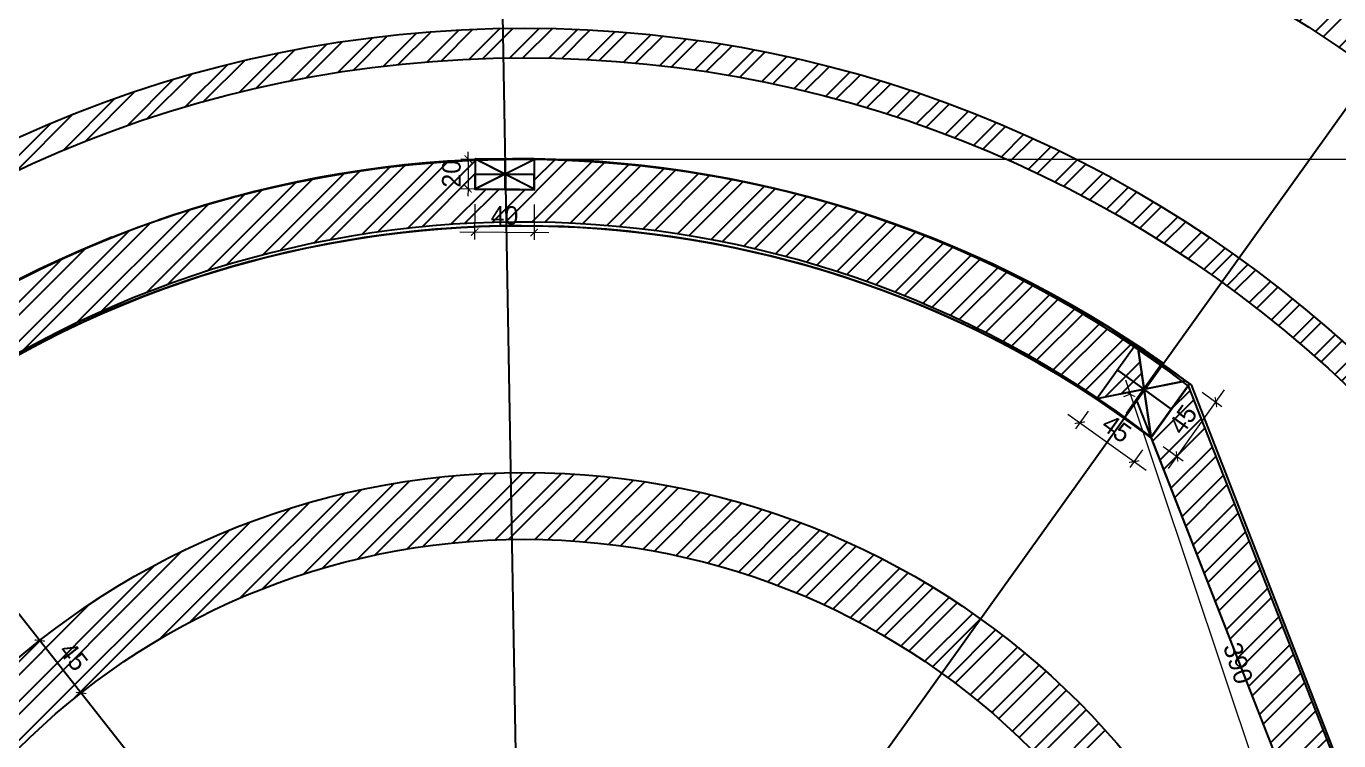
# Model space of a CAD drawing. Header units: inches. Extents: x -291016 to -124071, y 25078 to 137196.
# Drawn here: x -209131 to -208247, y 43090 to 43572 of the extents above; entities that cross this region are included whole.
import ezdxf

# ---------------------------------------------------------------- set-up
doc = ezdxf.new("R2010")
doc.units = ezdxf.units.IN
doc.header["$MEASUREMENT"] = 0
doc.layers.add('DOOR', color=112, linetype='Continuous', lineweight=20)
doc.dimstyles.new('50PEA1', dxfattribs={"dimscale": 0, "dimtxt": 12.5, "dimasz": 5, "dimexe": 5, "dimexo": 10, "dimgap": 5, "dimtad": 1, "dimdec": 0, "dimdsep": 46, "dimtxsty": 'Standard', "dimblk1": 'ARCHTICK', "dimblk2": 'ARCHTICK', "dimsah": 1, "dimcen": 2.5, "dimdle": 10, "dimclrd": 8, "dimclre": 8, "dimclrt": 7, "dimadec": 0, "dimazin": 0, "dimtfac": 1, "dimtdec": 0, "dimtix": 1, "dimtmove": 2, "dimatfit": 3, "dimldrblk": 'ARCHTICK', "dimfxl": 1, "dimtolj": 1, "dimtzin": 0, "dimlwd": 13, "dimlwe": 13, "dimarcsym": 0})
pattern_1 = [(45, (-217502.221, 919.612), (-13.258252, 13.258252), []), (45, (-217493.383, 919.612), (-13.258252, 13.258252), [])]

# ---------------------------------------------------------------- blocks, each defined once
blk = doc.blocks.new('_ArchTick')
at = {"color": 0, "const_width": 0.15}
blk.add_lwpolyline([(-0.5, -0.5), (0.5, 0.5)], dxfattribs=at)
blk = doc.blocks.new('*D497')
at = {"layer": 'Defpoints', "color": 0, "linetype": 'Continuous', "ltscale": 0.2, "transparency": 16777216}
for p in [(-208828.87, 43461.89), (-208788.87, 43461.58), (-208789.1, 43432.7)]:
    blk.add_point(p, dxfattribs=at)
at = {"layer": 'DOOR', "color": 8, "linetype": 'Continuous', "lineweight": 13, "ltscale": 0.2, "transparency": 16777216}
for p, q in [((-208828.95, 43451.89), (-208829.14, 43428.01)), ((-208788.95, 43451.58), (-208789.14, 43427.7))]:
    blk.add_line(p, q, dxfattribs=at)
at = {"layer": 'DOOR', "color": 8, "lineweight": 13, "ltscale": 0.2, "transparency": 16777216}
blk.add_line((-208839.1, 43433.09), (-208779.1, 43432.62), dxfattribs=at)
at = {"layer": 'DOOR', "color": 8, "linetype": 'Continuous', "lineweight": 13, "ltscale": 0.2, "transparency": 16777216, "xscale": 5, "yscale": 5, "zscale": 5}
for p, rotation in [((-208829.1, 43433.01), 179.5496749645594), ((-208789.1, 43432.7), 359.5496749645595)]:
    blk.add_blockref('_ArchTick', p, dxfattribs=dict(at, rotation=rotation))
at = {"layer": 'DOOR', "color": 7, "linetype": 'Continuous', "ltscale": 0.2, "transparency": 16777216, "insert": (-208809.01, 43444.11), "char_height": 12.5, "attachment_point": 5, "rotation": 359.54967}
blk.add_mtext('\\A1;40', dxfattribs=at)
blk = doc.blocks.new('*D498')
at = {"layer": 'Defpoints', "color": 0, "linetype": 'Continuous', "ltscale": 0.2, "transparency": 16777216}
for p in [(-208788.71, 43481.82), (-208833.58, 43462.17), (-208788.87, 43461.82)]:
    blk.add_point(p, dxfattribs=at)
at = {"layer": 'DOOR', "color": 8, "lineweight": 13, "ltscale": 0.2, "transparency": 16777216}
for p, q in [((-208833.43, 43482.17), (-208833.39, 43487.17)), ((-208833.43, 43482.17), (-208833.58, 43462.17)), ((-208833.58, 43462.17), (-208833.62, 43457.17))]:
    blk.add_line(p, q, dxfattribs=at)
at = {"layer": 'DOOR', "color": 8, "linetype": 'Continuous', "lineweight": 13, "ltscale": 0.2, "transparency": 16777216}
for p, q in [((-208798.71, 43481.9), (-208838.42, 43482.21)), ((-208798.87, 43461.9), (-208838.58, 43462.21))]:
    blk.add_line(p, q, dxfattribs=at)
at = {"layer": 'DOOR', "color": 8, "linetype": 'Continuous', "lineweight": 13, "ltscale": 0.2, "transparency": 16777216, "xscale": 5, "yscale": 5, "zscale": 5}
for p, rotation in [((-208833.43, 43482.17), 269.5496749645181), ((-208833.58, 43462.17), 89.54967496451813)]:
    blk.add_blockref('_ArchTick', p, dxfattribs=dict(at, rotation=rotation))
at = {"layer": 'DOOR', "color": 7, "linetype": 'Continuous', "ltscale": 0.2, "transparency": 16777216, "insert": (-208844.75, 43472.26), "char_height": 12.5, "attachment_point": 5, "rotation": 89.54967}
blk.add_mtext('\\A1;20', dxfattribs=at)
blk = doc.blocks.new('*D516')
at = {"layer": 'Defpoints', "color": 0, "linetype": 'Continuous', "ltscale": 0.2, "transparency": 16777216}
for p in [(-208377.87, 43326.91), (-208387.44, 43323.7), (-208219.95, 42968.83)]:
    blk.add_point(p, dxfattribs=at)
at = {"layer": 'DOOR', "color": 8, "lineweight": 13, "ltscale": 0.2, "transparency": 16777216}
blk.add_line((-208260.52, 42944.7), (-208390.61, 43333.18), dxfattribs=at)
at = {"layer": 'DOOR', "color": 8, "linetype": 'Continuous', "lineweight": 13, "ltscale": 0.2, "transparency": 16777216}
for p, q in [((-208387.35, 43323.73), (-208392.18, 43322.11)), ((-208229.43, 42965.66), (-208268.43, 42952.6))]:
    blk.add_line(p, q, dxfattribs=at)
at = {"layer": 'DOOR', "color": 8, "linetype": 'Continuous', "lineweight": 13, "ltscale": 0.2, "transparency": 16777216, "xscale": 5, "yscale": 5, "zscale": 5}
for p, rotation in [((-208387.44, 43323.7), 108.5152456209802), ((-208263.69, 42954.19), 288.5152456209802)]:
    blk.add_blockref('_ArchTick', p, dxfattribs=dict(at, rotation=rotation))
at = {"layer": 'DOOR', "color": 7, "linetype": 'Continuous', "ltscale": 0.2, "transparency": 16777216, "insert": (-208314.9, 43142.52), "char_height": 12.5, "attachment_point": 5, "rotation": 288.51525}
blk.add_mtext('\\A1;390', dxfattribs=at)
blk = doc.blocks.new('*D757')
at = {"color": 8, "lineweight": 13, "transparency": 16777216}
for p, q in [((-208429.69, 43310.38), (-208376.85, 43272.53)), ((-208415.91, 43312.45), (-208424.47, 43300.49)), ((-208379.32, 43286.25), (-208387.89, 43274.29))]:
    blk.add_line(p, q, dxfattribs=at)
at = {"layer": 'Defpoints', "color": 0, "transparency": 16777216}
for p in [(-208410.08, 43320.58), (-208373.5, 43294.38), (-208384.98, 43278.35)]:
    blk.add_point(p, dxfattribs=at)
at = {"color": 8, "lineweight": 13, "transparency": 16777216, "xscale": 5, "yscale": 5, "zscale": 5}
for p, rotation in [((-208421.56, 43304.56), 144.3876412149687), ((-208384.98, 43278.35), 324.3876412149687)]:
    blk.add_blockref('_ArchTick', p, dxfattribs=dict(at, rotation=rotation))
at = {"color": 7, "transparency": 16777216, "insert": (-208396.72, 43300.6), "char_height": 12.5, "attachment_point": 5, "rotation": 324.38764}
blk.add_mtext('\\A1;45', dxfattribs=at)
blk = doc.blocks.new('*D519')
at = {"color": 8, "lineweight": 13, "transparency": 16777216}
for p, q in [((-208361.87, 43273.75), (-208324.03, 43326.62)), ((-208339.17, 43325.16), (-208325.78, 43315.58)), ((-208365.37, 43288.56), (-208351.98, 43278.98))]:
    blk.add_line(p, q, dxfattribs=at)
at = {"layer": 'Defpoints', "color": 0, "transparency": 16777216}
for p in [(-208347.3, 43330.98), (-208329.85, 43318.49), (-208373.5, 43294.38)]:
    blk.add_point(p, dxfattribs=at)
at = {"color": 8, "lineweight": 13, "transparency": 16777216, "xscale": 5, "yscale": 5, "zscale": 5}
for p, rotation in [((-208329.85, 43318.49), 54.40472641644845), ((-208356.05, 43281.89), 234.4047264164485)]:
    blk.add_blockref('_ArchTick', p, dxfattribs=dict(at, rotation=rotation))
at = {"color": 7, "transparency": 16777216, "insert": (-208352.1, 43306.74), "char_height": 12.5, "attachment_point": 5, "rotation": 54.40473}
blk.add_mtext('\\A1;45', dxfattribs=at)
blk = doc.blocks.new('*D774')
at = {"color": 8, "lineweight": 13, "transparency": 16777216}
for p, q in [((-209232.96, 43298.54), (-209115.88, 43149.96)), ((-209218.94, 43296.86), (-209222.85, 43293.78)), ((-209114.24, 43163.99), (-209118.15, 43160.91))]:
    blk.add_line(p, q, dxfattribs=at)
at = {"layer": 'Defpoints', "color": 0, "transparency": 16777216}
for p in [(-209226.8, 43290.67), (-209122.1, 43157.8), (-209122.07, 43157.81)]:
    blk.add_point(p, dxfattribs=at)
at = {"color": 8, "lineweight": 13, "transparency": 16777216, "xscale": 5, "yscale": 5, "zscale": 5}
for p, rotation in [((-209226.78, 43290.69), 128.2376062943688), ((-209122.07, 43157.81), 308.2376062943688)]:
    blk.add_blockref('_ArchTick', p, dxfattribs=dict(at, rotation=rotation))
at = {"color": 7, "transparency": 16777216, "insert": (-209165.59, 43231.21), "char_height": 12.5, "attachment_point": 5, "rotation": 308.23761}
blk.add_mtext('\\A1;169', dxfattribs=at)
blk = doc.blocks.new('*D775')
at = {"color": 8, "lineweight": 13, "transparency": 16777216}
for p, q in [((-209128.26, 43165.67), (-209088.03, 43114.61)), ((-209114.24, 43163.99), (-209118.15, 43160.91)), ((-209086.37, 43128.66), (-209090.29, 43125.56))]:
    blk.add_line(p, q, dxfattribs=at)
at = {"layer": 'Defpoints', "color": 0, "transparency": 16777216}
for p in [(-209122.1, 43157.8), (-209094.22, 43122.47), (-209094.22, 43122.47)]:
    blk.add_point(p, dxfattribs=at)
at = {"color": 8, "lineweight": 13, "transparency": 16777216, "xscale": 5, "yscale": 5, "zscale": 5}
for p, rotation in [((-209122.07, 43157.81), 128.2376062937317), ((-209094.22, 43122.47), 308.2376062937317)]:
    blk.add_blockref('_ArchTick', p, dxfattribs=dict(at, rotation=rotation))
at = {"color": 7, "transparency": 16777216, "insert": (-209099.31, 43147.1), "char_height": 12.5, "attachment_point": 5, "rotation": 308.23761}
blk.add_mtext('\\A1;45', dxfattribs=at)
blk = doc.blocks.new('*D776')
at = {"color": 8, "lineweight": 13, "transparency": 16777216}
for p, q in [((-209100.41, 43130.32), (-208996.25, 42998.13)), ((-209086.37, 43128.66), (-209090.29, 43125.56)), ((-208994.59, 43012.17), (-208998.51, 43009.08))]:
    blk.add_line(p, q, dxfattribs=at)
at = {"layer": 'Defpoints', "color": 0, "transparency": 16777216}
for p in [(-209094.22, 43122.47), (-209002.44, 43005.99), (-209002.44, 43005.98)]:
    blk.add_point(p, dxfattribs=at)
at = {"color": 8, "lineweight": 13, "transparency": 16777216, "xscale": 5, "yscale": 5, "zscale": 5}
for p, rotation in [((-209094.22, 43122.47), 128.2376062937317), ((-209002.44, 43005.99), 308.2376062937317)]:
    blk.add_blockref('_ArchTick', p, dxfattribs=dict(at, rotation=rotation))
at = {"color": 7, "transparency": 16777216, "insert": (-209039.49, 43071.19), "char_height": 12.5, "attachment_point": 5, "rotation": 308.23761}
blk.add_mtext('\\A1;148', dxfattribs=at)
blk = doc.blocks.new('*D846')
at = {"color": 8, "lineweight": 13, "transparency": 16777216}
for p, q in [((-207438.5, 42811.88), (-207438.5, 43492.12)), ((-208798.87, 43482.12), (-207433.5, 43482.12)), ((-208786.88, 42821.88), (-207433.5, 42821.88))]:
    blk.add_line(p, q, dxfattribs=at)
at = {"layer": 'Defpoints', "color": 0, "transparency": 16777216}
for p in [(-208808.87, 43482.12), (-207438.5, 43482.12), (-208796.88, 42821.88)]:
    blk.add_point(p, dxfattribs=at)
at = {"color": 8, "lineweight": 13, "transparency": 16777216, "xscale": 5, "yscale": 5, "zscale": 5}
for p, rotation in [((-207438.5, 43482.12), 90), ((-207438.5, 42821.88), 270)]:
    blk.add_blockref('_ArchTick', p, dxfattribs=dict(at, rotation=rotation))
at = {"color": 7, "transparency": 16777216, "insert": (-207449.75, 43152), "char_height": 12.5, "attachment_point": 5, "rotation": 90}
blk.add_mtext('\\A1;660', dxfattribs=at)

msp = doc.modelspace()

# ---------------------------------------------------------------- hatches: boundary and pattern name
h = msp.add_hatch()
h.set_pattern_fill('ANSI32', color=4, scale=50, style=0)
h.set_pattern_definition([(45, (-214667.444, 2108.707), (-13.258252, 13.258252), []), (45, (-214658.605, 2108.707), (-13.258252, 13.258252), [])])
h.paths.add_polyline_path([(-209795.5512, 42745.3835, 1), (-207795.5512, 42745.3835, 1)])
h.paths.add_polyline_path([(-207815.5512, 42745.3835, -1), (-209775.5512, 42745.3835, -1)], flags=16)
h = msp.add_hatch()
h.set_pattern_fill('ANSI32', color=4, scale=50, style=0)
h.set_pattern_definition([(45, (-215741.365, -2630.001), (-13.258252, 13.258252), []), (45, (-215732.526, -2630.001), (-13.258252, 13.258252), [])])
h.paths.add_polyline_path([(-209620.5512, 42745.3835, 1), (-207970.5512, 42745.3835, 1)])
h.paths.add_polyline_path([(-207990.5512, 42745.3835, -1), (-209600.5512, 42745.3835, -1)], flags=16)
h = msp.add_hatch()
h.set_pattern_fill('ANSI32', color=4, scale=50, style=0)
h.set_pattern_definition(pattern_1)
h.paths.add_polyline_path([(-208409.3963, 43320.8866), (-208378.6496, 43327.0156), (-208378.4725, 43327.2669), (-208382.4196, 43354.0377, 0.09188788), (-208628.3404, 43462.5613, 0.05411379), (-208788.8669, 43481.9469), (-208789.0259, 43461.713), (-208829.0247, 43462.0274), (-208828.8728, 43481.3609, 0.05703856), (-208997.199, 43455.0066, 0.07747934), (-209203.9128, 43360.7192, 0.0131471), (-209235.759, 43338.3994), (-209209.1236, 43304.5939, -0.00002301), (-209209.071, 43304.6318, -0.3172566)])
h = msp.add_hatch()
h.set_pattern_fill('ANSI32', color=4, scale=50, style=0)
h.set_pattern_definition(pattern_1)
h.paths.add_polyline_path([(-208348.5852, 43329.514), (-208373.5532, 43294.6549), (-208111.1065, 42623.5239), (-208068.244, 42614.4853)])
h.paths.add_polyline_path([(-208236.9229, 42983.8752), (-208218.0626, 42991.2391), (-208203.5144, 42953.9785), (-208222.3747, 42946.6146)], flags=16)
h.paths.add_polyline_path([(-208220.1162, 42968.8351), (-208218.0626, 42991.2391), (-208203.5144, 42953.9785)], flags=0)

# ---------------------------------------------------------------- linework, layer by layer
at = {"color": 1}
for p, q in [((-208813.4297, 43745.2236), (-208795.5126, 42745.3222)), ((-208794.4351, 42744.9521), (-208158.8938, 43632.8215)), ((-208796.7719, 42744.9422), (-209487.5793, 43621.7093)), ((-208788.8668, 43481.9593), (-208829.0247, 43462.0274)), ((-208788.7133, 43481.8219), (-208828.8712, 43461.89)), ((-208789.024, 43461.9599), (-208828.8656, 43482.2736)), ((-208788.8705, 43461.8225), (-208828.7121, 43482.1362)), ((-208789.024, 43461.9599), (-208788.8668, 43481.9593)), ((-208788.8705, 43461.8225), (-208788.7133, 43481.8219)), ((-208828.9447, 43472.2126), (-208788.9454, 43471.9596)), ((-208828.7911, 43472.0752), (-208788.7919, 43471.8222)), ((-208382.7061, 43355.9813), (-208373.6452, 43294.5265)), ((-208382.5526, 43355.8439), (-208373.4917, 43294.3891)), ((-208390.0132, 43310.8871), (-208366.4466, 43344.3353)), ((-208389.8597, 43310.7497), (-208366.2931, 43344.1979)), ((-208396.2882, 43340.1935), (-208359.9994, 43313.5781)), ((-208396.1346, 43340.0562), (-208359.8459, 43313.4407)), ((-208350.1871, 43332.6893), (-208410.2369, 43320.719)), ((-208350.0336, 43332.5519), (-208410.0834, 43320.5816))]:
    msp.add_line(p, q, dxfattribs=at)
for p, q in [((-208788.7133, 43481.8219), (-208828.7121, 43482.1362)), ((-208808.7127, 43481.9791), (-208808.8718, 43461.7328))]:
    msp.add_line(p, q)
at = {"color": 3}
for p, q in [((-208401.913, 43368.7566), (-208346.627, 43330.0841)), ((-208383.8761, 43357.1709), (-208410.0834, 43320.5816)), ((-208365.5841, 43344.0692), (-208391.7875, 43307.4854)), ((-208347.6275, 43330.8511), (-208373.6452, 43294.5265)), ((-208347.474, 43330.7137), (-208373.4917, 43294.3891)), ((-208348.5852, 43329.514), (-208067.6624, 42613.0019)), ((-208346.627, 43330.0841), (-208067.5089, 42612.8645)), ((-208410.0834, 43320.5816), (-208373.4917, 43294.3891)), ((-208383.5102, 43320.1169), (-208111.1065, 42623.5239)), ((-208373.6452, 43294.5265), (-208111.1553, 42623.4685)), ((-208373.4995, 43294.3782), (-208110.953, 42623.3865)), ((-208373.4917, 43294.3891), (-208111.0298, 42623.4029))]:
    msp.add_line(p, q, dxfattribs=at)
at = {"color": 4}
for p, q in [((-208931.8638, 43206.3418), (-208872.9156, 43265.29)), ((-208907.7613, 43212.7666), (-208852.6318, 43267.8961)), ((-208896.3376, 43215.3515), (-208842.8176, 43268.8714)), ((-208874.5238, 43219.4875), (-208823.7738, 43270.2375)), ((-208864.0682, 43221.1043), (-208814.5207, 43270.6518)), ((-208843.9333, 43223.5616), (-208796.5028, 43270.9921)), ((-208834.2143, 43224.4417), (-208787.7212, 43270.9348)), ((-208815.3935, 43225.5848), (-208770.5769, 43270.4015)), ((-208806.2656, 43225.874), (-208762.2017, 43269.9379)), ((-208788.5202, 43225.9417), (-208745.8182, 43268.6437)), ((-208779.8845, 43225.7386), (-208737.8003, 43267.8227)), ((-208763.0482, 43224.8971), (-208722.0915, 43265.8539)), ((-208754.8343, 43224.2722), (-208714.393, 43264.7135)), ((-208987.2938, 43186.2671), (-208916.6549, 43256.906)), ((-208972.2349, 43192.4871), (-208905.262, 43259.4601)), ((-208944.6662, 43202.3782), (-208883.4199, 43263.6245)), ((-208738.786, 43222.6428), (-208699.2915, 43262.1374)), ((-208730.9416, 43221.6485), (-208691.8824, 43260.7077)), ((-208715.5899, 43219.3225), (-208677.3342, 43257.5782)), ((-208708.0748, 43217.9987), (-208670.1902, 43255.8833)), ((-209041.4002, 43158.6772), (-208953.1827, 43246.8947)), ((-209021.3024, 43169.9362), (-208940.5662, 43250.6723)), ((-208693.349, 43215.0469), (-208656.1517, 43252.2441)), ((-208686.132, 43213.425), (-208649.2532, 43250.3038)), ((-208671.976, 43209.9033), (-208635.6885, 43246.1908)), ((-208665.0321, 43208.0084), (-208629.0191, 43244.0214)), ((-208651.4012, 43203.9616), (-208615.8986, 43239.4642)), ((-209284.1701, 42942.4238), (-208994.582, 43232.0119)), ((-209099.5265, 43118.2286), (-208980.0864, 43237.6687)), ((-208644.7102, 43201.8138), (-208609.4448, 43237.0792)), ((-208631.5677, 43197.2786), (-208596.7436, 43232.1028)), ((-208625.1131, 43194.8944), (-208590.4939, 43229.5136)), ((-208612.4292, 43189.9006), (-208578.1912, 43224.1386)), ((-208606.1973, 43187.2937), (-208572.1362, 43221.3548)), ((-209269.9078, 42974.3637), (-209026.522, 43217.7496)), ((-208593.9473, 43181.866), (-208560.2145, 43215.5988)), ((-208587.927, 43179.0475), (-208554.3461, 43212.6284)), ((-209260.6737, 42992.4367), (-209044.595, 43208.5154)), ((-208576.0903, 43173.2065), (-208542.7907, 43206.5062)), ((-208570.2722, 43170.1858), (-208537.1022, 43203.3558)), ((-208558.832, 43163.9483), (-208525.9006, 43196.8798)), ((-208553.2085, 43160.733), (-208520.3863, 43193.5552)), ((-208542.1508, 43154.113), (-208509.5283, 43186.7355)), ((-209234.1504, 43036.6377), (-209088.7959, 43181.9921)), ((-208536.7154, 43150.7095), (-208504.1836, 43183.2414)), ((-208526.0289, 43143.7184), (-208493.6607, 43176.0867)), ((-208520.7767, 43140.1318), (-208488.4817, 43172.4268)), ((-209210.9273, 43068.6996), (-209120.8579, 43158.769)), ((-208510.4521, 43132.7787), (-208478.287, 43164.9438)), ((-208505.379, 43129.013), (-208473.2706, 43161.1213)), ((-208495.4092, 43121.3051), (-208463.3988, 43153.3155)), ((-208490.5121, 43117.3634), (-208458.5428, 43149.3327)), ((-208480.8919, 43109.3059), (-208448.9897, 43141.2081)), ((-208476.1685, 43105.1905), (-208444.2923, 43137.0666)), ((-208466.8943, 43096.787), (-208435.0553, 43128.626)), ((-208462.3432, 43092.4992), (-208430.5155, 43124.3269)), ((-208453.413, 43083.7518), (-208421.593, 43115.5717)), ((-208449.0337, 43079.2923), (-208417.2103, 43111.1156)), ((-208440.4469, 43070.2013), (-208408.6021, 43102.0462)), ((-208436.2396, 43065.5698), (-208404.3766, 43097.4328))]:
    msp.add_line(p, q, dxfattribs=at)
at = {"color": 1}
for points in [[(-208788.8668, 43481.9593), (-208828.8656, 43482.2736), (-208829.0247, 43462.0274), (-208789.0259, 43461.713)], [(-208788.7133, 43481.8219), (-208828.7121, 43482.1362), (-208828.8712, 43461.89), (-208788.8724, 43461.5756)]]:
    msp.add_lwpolyline(points, close=True, dxfattribs=at)
for radius in [1000, 1000, 980, 825, 825, 805]:
    msp.add_circle((-208795.5512, 42745.3835), radius)
at = {"color": 3}
for radius in [527.6, 527.6, 482.6, 482.6]:
    msp.add_circle((-208795.5512, 42743.3929), radius, dxfattribs=at)
for centre, radius, start, end in [((-208798.1479, 42744.8702), 737.5059, 52.4414623, 199.8363865), ((-208797.6134, 42731.908), 749.9578, 54.7873301, 125.8482395), ((-208797.9009, 42732.8103), 749.1911, 56.4665138, 109.0301893), ((-208797.7474, 42732.6729), 749.1911, 56.4665138, 109.0301893), ((-208797.714, 42746.0364), 693.7171, 52.3254693, 200.0514713), ((-208797.8362, 42735.569), 701.6784, 52.8052315, 129.5329985), ((-208797.6826, 42735.4316), 701.6784, 52.8052315, 129.5329985), ((-208797.9901, 42733.4864), 703.7006, 56.562982, 125.7496673), ((-208797.8365, 42733.349), 703.7006, 56.562982, 125.7496673), ((-208795.4857, 42744.0884), 739.6257, 112.0754762, 196.2232402), ((-208795.3322, 42743.951), 739.6257, 112.0754762, 196.2232402), ((-208795.543, 42743.2984), 738.798, 52.6643101, 56.1547214)]:
    msp.add_arc(centre, radius, start, end, dxfattribs=at)
at = {"layer": 'DOOR', "color": 2, "linetype": 'Continuous', "ltscale": 0.2}
for start, end in [(64.0740801, 91.061863), (54.3421964, 56.0443165)]:
    msp.add_arc((-208795.0814, 42746.5476), 735.5578, start, end, dxfattribs=at)

# ---------------------------------------------------------------- dimensions: what is measured, and where the dimension line sits
at = {"color": 3}
for base, p1, p2, angle, picture, middle in [((-207438.5, 43482.1164), (-208796.8844, 42821.8816), (-208808.8662, 43482.1164), 90, '*D846', (-207449.75, 43151.999)), ((-209094.2222, 43122.4686), (-209122.0955, 43157.7968), (-209094.2246, 43122.4667), 128.2376063, '*D775', (-209099.3117, 43147.1041)), ((-209002.4358, 43005.9863), (-209094.2246, 43122.4667), (-209002.4441, 43005.9797), 128.2376063, '*D776', (-209039.4927, 43071.1903))]:
    dim = msp.add_linear_dim(base=base, p1=p1, p2=p2, angle=angle, dimstyle='50PEA1', override={"dimscale": 1}, dxfattribs=at)
    dim.commit()
    dim.dimension.update_dxf_attribs({"geometry": picture, "text_midpoint": middle})
for p1, p2, distance, picture, middle in [((-208373.4995, 43294.3782), (-208347.2992, 43330.9808), -21.4624, '*D519', (-208352.0952, 43306.7353)), ((-208410.0834, 43320.5816), (-208373.4995, 43294.3782), -19.7112, '*D757', (-208396.7184, 43300.6011)), ((-209226.797, 43290.6691), (-209122.0955, 43157.7968), 0.0276, '*D774', (-209165.5882, 43231.2129))]:
    dim = msp.add_aligned_dim(p1=p1, p2=p2, distance=distance, dimstyle='50PEA1', override={"dimscale": 1}, dxfattribs=at)
    dim.commit()
    dim.dimension.update_dxf_attribs({"geometry": picture, "text_midpoint": middle})
at = {"layer": 'DOOR', "color": 2, "linetype": 'Continuous', "ltscale": 0.2}
for p1, p2, distance, picture, middle in [((-208788.7133, 43481.8219), (-208788.8705, 43461.8225), -44.7131, '*D498', (-208844.7533, 43472.262)), ((-208828.8712, 43461.89), (-208788.8724, 43461.5756), -28.8775, '*D497', (-208809.0103, 43444.1059))]:
    dim = msp.add_aligned_dim(p1=p1, p2=p2, distance=distance, dimstyle='50PEA1', override={"dimscale": 1}, dxfattribs=at)
    dim.commit()
    dim.dimension.update_dxf_attribs({"geometry": picture, "text_midpoint": middle})
dim = msp.add_linear_dim(base=(-208387.438, 43323.7011), p1=(-208219.9501, 42968.8343), p2=(-208377.8702, 43326.9052), angle=288.5152456, dimstyle='50PEA1', override={"dimscale": 1}, dxfattribs=at)
dim.commit()
dim.dimension.update_dxf_attribs({"geometry": '*D516', "text_midpoint": (-208314.8966, 43142.5161)})

doc.saveas('drawing.dxf')
